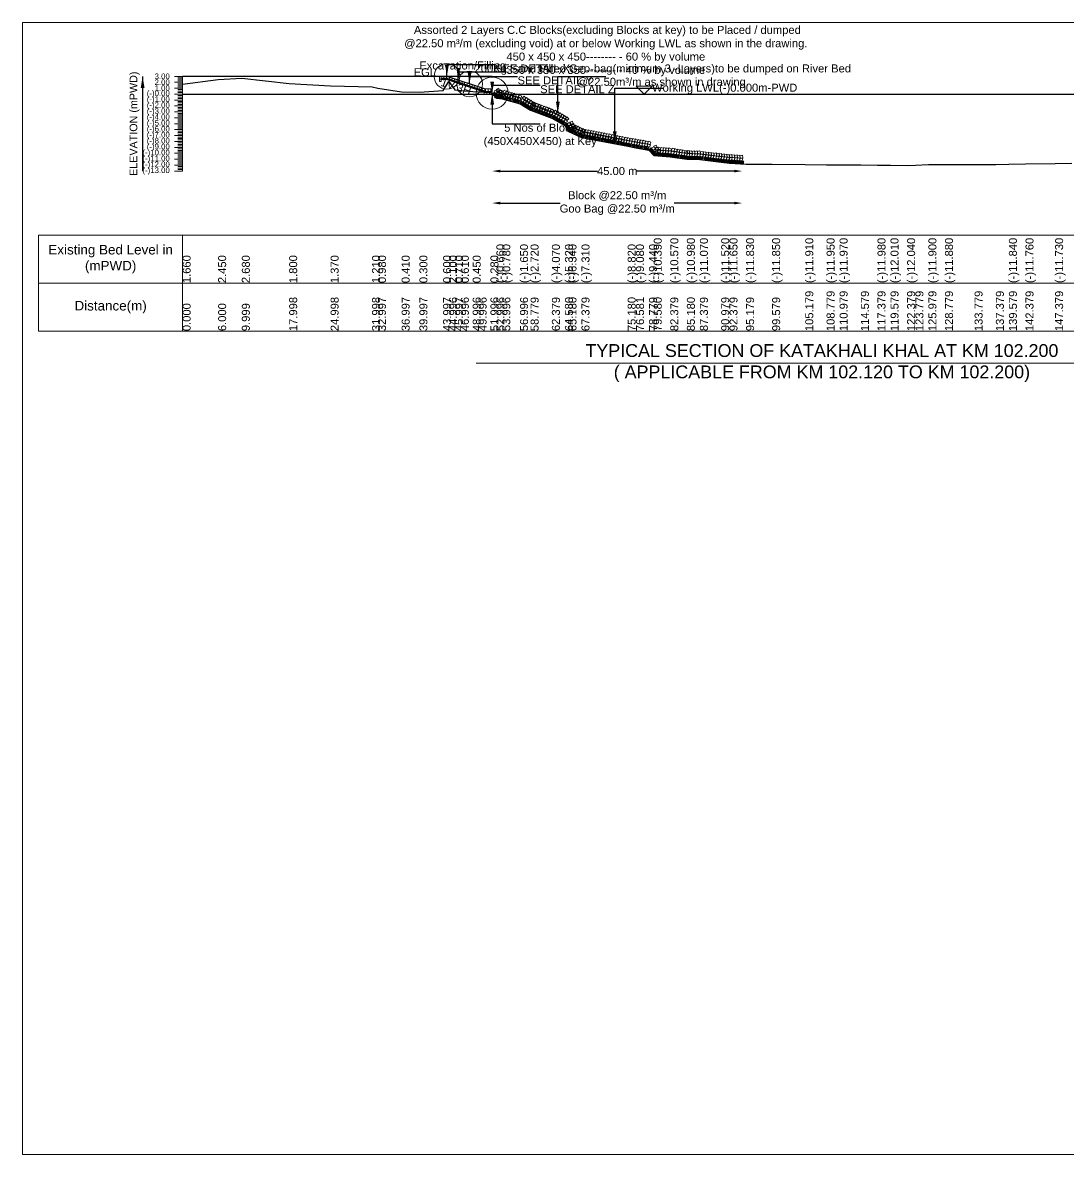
# Model space of a CAD drawing. Header units: inches. Extents: x 89000 to 845000, y -7071 to 31.
# Drawn here: x 205000 to 211536, y -7071 to 0 of the extents above; entities that cross this region are included whole.
import ezdxf

# ---------------------------------------------------------------- set-up
doc = ezdxf.new("R2010")
doc.units = ezdxf.units.IN
doc.header["$LTSCALE"] = 7
doc.header["$MEASUREMENT"] = 0
for name, color, linetype, lineweight in [('Cross section Data Border', 7, 'Continuous', 9), ('Cross Section Labels', 7, 'Continuous', 9), ('Existing_Bed_Level for Xsection', 7, 'Continuous', 25), ('Long Section Labels', 7, 'Continuous', 9)]:
    doc.layers.add(name, color=color, linetype=linetype, lineweight=lineweight)
doc.styles.get("Standard").update_dxf_attribs({"font": 'arial.ttf'})
doc.dimstyles.new('Appron Lebeling Style', dxfattribs={"dimtxt": 50, "dimasz": 50, "dimexe": 0.18, "dimexo": 0.0625, "dimgap": 0.09, "dimtad": 0, "dimtih": 1, "dimtoh": 1, "dimdec": 4, "dimzin": 0, "dimdsep": 46, "dimtxsty": 'Standard', "dimcen": 0.09, "dimse1": 1, "dimse2": 1, "dimadec": 0, "dimazin": 0, "dimtfac": 1, "dimtdec": 4, "dimtofl": 0, "dimtmove": 0, "dimatfit": 3, "dimfxl": 1, "dimtolj": 1, "dimtzin": 0, "dimarcsym": 0})
doc.dimstyles.get("Standard").update_dxf_attribs({"dimtxt": 0.18, "dimasz": 0.18, "dimexe": 0.18, "dimexo": 0.0625, "dimgap": 0.09, "dimtad": 0, "dimtih": 1, "dimtoh": 1, "dimdec": 4, "dimzin": 0, "dimdsep": 46, "dimtxsty": 'Standard', "dimcen": 0.09, "dimadec": 0, "dimazin": 0, "dimtfac": 1, "dimtdec": 4, "dimtofl": 0, "dimtmove": 0, "dimatfit": 3, "dimfxl": 1, "dimtolj": 1, "dimtzin": 0, "dimarcsym": 0})

# ---------------------------------------------------------------- blocks, each defined once
blk = doc.blocks.new('*D277')
at = {"layer": 'Cross Section Labels', "color": 0, "lineweight": -2, "transparency": 16777216}
for p, q in [((207984.9, -927.5), (208592.6, -927.5)), ((209447.5, -927.5), (208839.8, -927.5))]:
    blk.add_line(p, q, dxfattribs=at)
at = {"layer": 'Cross Section Labels', "color": 0, "transparency": 16777216}
for points in [[(207984.9, -919.2), (207984.9, -935.9), (207934.9, -927.5)], [(209447.5, -919.2), (209447.5, -935.9), (209497.5, -927.5)]]:
    blk.add_solid(points, dxfattribs=at)
at = {"layer": 'Defpoints', "color": 0, "transparency": 16777216}
for p in [(207934.9, -446.5), (209497.5, -882.7), (209497.5, -927.5)]:
    blk.add_point(p, dxfattribs=at)
at = {"layer": 'Cross Section Labels', "color": 0, "transparency": 16777216, "insert": (208716.2, -927.5), "char_height": 50, "attachment_point": 5}
blk.add_mtext('\\A1;45.00 m', dxfattribs=at)
blk = doc.blocks.new('*D278')
at = {"layer": 'Cross Section Labels', "color": 0, "lineweight": -2, "transparency": 16777216}
for p, q in [((207984.9, -1127.5), (208360.6, -1127.5)), ((209447.5, -1127.5), (209071.8, -1127.5))]:
    blk.add_line(p, q, dxfattribs=at)
at = {"layer": 'Cross Section Labels', "color": 0, "transparency": 16777216}
for points in [[(207984.9, -1119.2), (207984.9, -1135.9), (207934.9, -1127.5)], [(209447.5, -1119.2), (209447.5, -1135.9), (209497.5, -1127.5)]]:
    blk.add_solid(points, dxfattribs=at)
at = {"layer": 'Defpoints', "color": 0, "transparency": 16777216}
for p in [(207934.9, -446.5), (209497.5, -882.7), (209497.5, -1127.5)]:
    blk.add_point(p, dxfattribs=at)
at = {"layer": 'Cross Section Labels', "color": 0, "transparency": 16777216, "insert": (208716.2, -1127.5), "char_height": 50, "attachment_point": 5}
blk.add_mtext('\\A1;Block @22.50 m³/m ^JGoo Bag @22.50 m³/m ', dxfattribs=at)

msp = doc.modelspace()

# ---------------------------------------------------------------- linework, layer by layer
at = {"layer": 'Cross section Data Border'}
msp.add_lwpolyline([(205100, -1327.52), (214091.21179, -1327.52), (214091.21179, -1927.52), (205100, -1927.52)], close=True, dxfattribs=at)
for points in [[(206000, -1327.52), (206000, -1927.52)], [(205100, -1627.52), (214091.21179, -1627.52)]]:
    msp.add_lwpolyline(points, dxfattribs=at)
at = {"layer": 'Cross Section Labels'}
for points in [[(205000, 0), (215000, 0), (215000, -7071), (205000, -7071)], [(208883.86857, -446.52), (208933.86857, -396.52), (208833.86857, -396.52)]]:
    msp.add_lwpolyline(points, close=True, dxfattribs=at)
msp.add_lwpolyline([(207835.6059, -2127.52), (209995.6059, -2127.52), (212155.6059, -2127.52)], dxfattribs=at)
for centre, radius in [((207651.81857, -335.52), 80), ((207793.34357, -382.695), 80), ((207934.86857, -440.97), 100)]:
    msp.add_circle(centre, radius, dxfattribs=at)
at = {"layer": 'Existing_Bed_Level for Xsection'}
for points in [[(207934.86857, -335.52), (206000, -335.52)], [(206000, -385.1), (206221.99561, -355.87), (206369.97046, -347.36), (206665.94238, -379.92), (206924.92615, -395.83), (207183.90991, -401.75), (207220.89807, -410.26), (207368.89514, -431.35), (207479.88183, -435.42), (207627.8789, -424.32), (207664.86706, -368.82), (207701.87744, -420.25), (207738.8656, -423.95), (207812.86413, -429.87), (207849.85229, -431.35), (207923.85082, -436.16), (207960.83898, -470.94), (207997.84936, -475.38), (208108.83605, -507.57), (208174.82033, -547.16), (208308.00823, -597.11), (208389.45497, -643.36), (208411.65275, -681.1), (208493.00823, -716.99), (208781.64683, -772.86), (208833.49406, -782.48), (208914.81726, -795.8), (208944.44616, -830.95), (209048.00823, -837.61), (209151.6423, -852.78), (209233.00823, -856.11), (209366.21669, -872.76), (209418.00823, -877.57), (209521.63872, -884.23), (209684.43855, -884.97), (209891.63582, -887.19), (210024.81477, -888.67), (210106.21516, -889.41), (210239.43458, -889.41), (210343.00823, -889.78), (210424.43347, -890.89), (210528.00823, -892), (210579.81397, -889.78), (210661.21434, -886.82), (210764.81375, -886.08), (210949.81354, -887.19), (211083.00823, -887.19), (211164.42986, -884.6), (211268.00823, -881.64), (211453.00823, -880.53), (211556.62755, -877.94)], [(207893.24357, -415.995), (207653.52742, -336.08962), (207651.81857, -335.52), (207650.01729, -335.52), (207616.71729, -335.52)], [(207616.71729, -346.62), (207650.01729, -346.62), (207893.24357, -427.69543)], [(207616.71729, -350.32), (207649.41687, -350.32), (207888.06687, -429.87)], [(207616.71729, -354.02), (207648.81644, -354.02), (207884.91857, -432.72071)], [(206000, -446.52), (213991.21179, -446.52)]]:
    msp.add_lwpolyline(points, dxfattribs=at)
at = {"layer": 'Long Section Labels'}
for points in [[(206000, -335.52), (205950, -335.52)], [(206000, -344.77), (205970, -344.77)], [(206000, -927.52), (206000, -890.52), (206000, -853.52), (206000, -816.52), (206000, -779.52), (206000, -742.52), (206000, -705.52), (206000, -668.52), (206000, -631.52), (206000, -594.52), (206000, -557.52), (206000, -520.52), (206000, -483.52), (206000, -446.52), (206000, -409.52), (206000, -372.52), (206000, -335.52)], [(206000, -372.52), (205950, -372.52)], [(206000, -409.52), (205950, -409.52)], [(206000, -354.02), (205970, -354.02)], [(206000, -363.27), (205970, -363.27)], [(206000, -381.77), (205970, -381.77)], [(206000, -391.02), (205970, -391.02)], [(206000, -400.27), (205970, -400.27)], [(206000, -418.77), (205970, -418.77)], [(206000, -446.52), (205950, -446.52)], [(206000, -483.52), (205950, -483.52)], [(206000, -428.02), (205970, -428.02)], [(206000, -437.27), (205970, -437.27)], [(206000, -455.77), (205970, -455.77)], [(206000, -465.02), (205970, -465.02)], [(206000, -474.27), (205970, -474.27)], [(206000, -492.77), (205970, -492.77)], [(206000, -520.52), (205950, -520.52)], [(206000, -557.52), (205950, -557.52)], [(206000, -502.02), (205970, -502.02)], [(206000, -511.27), (205970, -511.27)], [(206000, -529.77), (205970, -529.77)], [(206000, -539.02), (205970, -539.02)], [(206000, -548.27), (205970, -548.27)], [(206000, -594.52), (205950, -594.52)], [(206000, -631.52), (205950, -631.52)], [(206000, -566.77), (205970, -566.77)], [(206000, -576.02), (205970, -576.02)], [(206000, -585.27), (205970, -585.27)], [(206000, -603.77), (205970, -603.77)], [(206000, -613.02), (205970, -613.02)], [(206000, -622.27), (205970, -622.27)], [(206000, -668.52), (205950, -668.52)], [(206000, -705.52), (205950, -705.52)], [(206000, -640.77), (205970, -640.77)], [(206000, -650.02), (205970, -650.02)], [(206000, -659.27), (205970, -659.27)], [(206000, -677.77), (205970, -677.77)], [(206000, -687.02), (205970, -687.02)], [(206000, -696.27), (205970, -696.27)], [(206000, -742.52), (205950, -742.52)], [(206000, -714.77), (205970, -714.77)], [(206000, -724.02), (205970, -724.02)], [(206000, -733.27), (205970, -733.27)], [(206000, -751.77), (205970, -751.77)], [(206000, -761.02), (205970, -761.02)], [(206000, -770.27), (205970, -770.27)], [(206000, -779.52), (205950, -779.52)], [(206000, -816.52), (205950, -816.52)], [(206000, -788.77), (205970, -788.77)], [(206000, -798.02), (205970, -798.02)], [(206000, -807.27), (205970, -807.27)], [(206000, -825.77), (205970, -825.77)], [(206000, -835.02), (205970, -835.02)], [(206000, -844.27), (205970, -844.27)], [(206000, -853.52), (205950, -853.52)], [(206000, -890.52), (205950, -890.52)], [(206000, -862.77), (205970, -862.77)], [(206000, -872.02), (205970, -872.02)], [(206000, -881.27), (205970, -881.27)], [(206000, -899.77), (205970, -899.77)], [(206000, -909.02), (205970, -909.02)], [(206000, -918.27), (205970, -918.27)], [(206000, -927.52), (205950, -927.52)]]:
    msp.add_lwpolyline(points, dxfattribs=at)
for points in [[(207616.71729, -335.52), (207605.61729, -335.52), (207605.61729, -352.17), (207616.71729, -352.17)], [(207616.71729, -352.17), (207605.61729, -352.17), (207605.61729, -368.82), (207616.71729, -368.82)], [(207633.36729, -335.52), (207616.71729, -335.52), (207616.71729, -346.62), (207633.36729, -346.62)], [(207650.01729, -335.52), (207633.36729, -335.52), (207633.36729, -346.62), (207650.01729, -346.62)], [(207669.323, -341.35481), (207653.52742, -336.08962), (207650.01729, -346.62), (207665.81287, -351.88519)], [(207685.11857, -346.62), (207669.323, -341.35481), (207665.81287, -351.88519), (207681.60845, -357.15038)], [(207700.91415, -351.88519), (207685.11857, -346.62), (207681.60845, -357.15038), (207697.40402, -362.41558)], [(207716.70973, -357.15038), (207700.91415, -351.88519), (207697.40402, -362.41558), (207713.1996, -367.68077)], [(207732.50531, -362.41558), (207716.70973, -357.15038), (207713.1996, -367.68077), (207728.99518, -372.94596)], [(207748.30088, -367.68077), (207732.50531, -362.41558), (207728.99518, -372.94596), (207744.79075, -378.21115)], [(207764.09646, -372.94596), (207748.30088, -367.68077), (207744.79075, -378.21115), (207760.58633, -383.47635)], [(207779.89204, -378.21115), (207764.09646, -372.94596), (207760.58633, -383.47635), (207776.38191, -388.74154)], [(207795.68761, -383.47635), (207779.89204, -378.21115), (207776.38191, -388.74154), (207792.17748, -394.00673)], [(207811.48319, -388.74154), (207795.68761, -383.47635), (207792.17748, -394.00673), (207807.97306, -399.27192)], [(207827.27877, -394.00673), (207811.48319, -388.74154), (207807.97306, -399.27192), (207823.76864, -404.53712)], [(207843.07434, -399.27192), (207827.27877, -394.00673), (207823.76864, -404.53712), (207839.56422, -409.80231)], [(207858.86992, -404.53712), (207843.07434, -399.27192), (207839.56422, -409.80231), (207855.35979, -415.0675)], [(207874.6655, -409.80231), (207858.86992, -404.53712), (207855.35979, -415.0675), (207871.15537, -420.33269)], [(207890.46107, -415.0675), (207874.6655, -409.80231), (207871.15537, -420.33269), (207886.95095, -425.59788)], [(207909.89357, -413.22), (207893.24357, -413.22), (207893.24357, -429.87), (207909.89357, -429.87)], [(207926.54357, -413.22), (207909.89357, -413.22), (207909.89357, -429.87), (207926.54357, -429.87)], [(207969.93833, -437.9749), (207965.12689, -422.03524), (207949.18723, -426.84668), (207953.99868, -442.78634)], [(207982.42842, -422.97925), (207973.66676, -408.82101), (207959.50852, -417.58268), (207968.27018, -431.74091)], [(207982.82117, -423.49093), (207967.36754, -417.29353), (207961.17013, -432.74716), (207976.62377, -438.94456)], [(207994.55825, -434.38494), (207985.79659, -420.2267), (207971.63835, -428.98836), (207980.40001, -443.1466)], [(207999.35263, -425.47415), (207983.899, -419.27675), (207977.7016, -434.73038), (207993.15523, -440.92778)], [(208023.41718, -431.01653), (208009.17318, -422.39499), (208000.55163, -436.63899), (208014.79563, -445.26053)], [(207901.56857, -429.87), (207884.91857, -429.87), (207884.91857, -446.52), (207901.56857, -446.52)], [(207918.21857, -429.87), (207901.56857, -429.87), (207901.56857, -446.52), (207918.21857, -446.52)], [(207934.86857, -429.87), (207918.21857, -429.87), (207918.21857, -446.52), (207934.86857, -446.52)], [(207981.66558, -442.97263), (207968.33455, -432.99736), (207958.35928, -446.32839), (207971.69031, -456.30366)], [(207982.06816, -449.38059), (207977.25672, -433.44093), (207961.31706, -438.25237), (207966.1285, -454.19203)], [(207998.19705, -444.95585), (207984.86601, -434.98058), (207974.89074, -448.31161), (207988.22178, -458.28688)], [(208019.11746, -450.05293), (208007.58063, -438.04776), (207995.57546, -449.58459), (208007.11229, -461.58976)], [(208035.10845, -454.69087), (208023.57163, -442.6857), (208011.56646, -454.22253), (208023.10328, -466.2277)], [(208039.40817, -435.65448), (208025.16417, -427.03294), (208016.54263, -441.27693), (208030.78663, -449.89848)], [(208051.09945, -459.32882), (208039.56262, -447.32365), (208027.55745, -458.86048), (208039.09428, -470.86565)], [(208055.39917, -440.29242), (208041.15517, -431.67088), (208032.53363, -445.91488), (208046.77763, -454.53642)], [(208067.09045, -463.96676), (208055.55362, -451.96159), (208043.54845, -463.49842), (208055.08528, -475.50359)], [(208071.39016, -444.93037), (208057.14617, -436.30883), (208048.52462, -450.55282), (208062.76862, -459.17437)], [(208083.08144, -468.60471), (208071.54462, -456.59954), (208059.53945, -468.13637), (208071.07627, -480.14154)], [(208087.38116, -449.56831), (208073.13716, -440.94677), (208064.51562, -455.19077), (208078.75962, -463.81231)], [(208099.07244, -473.24265), (208087.53561, -461.23748), (208075.53044, -472.77431), (208087.06727, -484.77948)], [(208103.37216, -454.20626), (208089.12816, -445.58472), (208080.50662, -459.82871), (208094.75061, -468.45026)], [(208115.06344, -477.8806), (208103.52661, -465.87543), (208091.52144, -477.41226), (208103.05827, -489.41743)], [(208119.36315, -458.8442), (208105.11916, -450.22266), (208096.49761, -464.46666), (208110.74161, -473.0882)], [(208136.71316, -489.0201), (208128.62306, -474.46768), (208114.07065, -482.55778), (208122.16074, -497.1102)], [(208145.72979, -471.71194), (208134.15848, -459.74001), (208122.18654, -471.31131), (208133.75785, -483.28325)], [(208150.99047, -497.58636), (208142.90037, -483.03395), (208128.34796, -491.12404), (208136.43805, -505.67646)], [(208160.0071, -480.27821), (208148.43579, -468.30627), (208136.46385, -479.87758), (208148.03516, -491.84952)], [(208165.26778, -506.15263), (208157.17769, -491.60021), (208142.62527, -499.69031), (208150.71537, -514.24273)], [(208174.28441, -488.84447), (208162.7131, -476.87253), (208150.74117, -488.44384), (208162.31248, -500.41578)], [(208188.56172, -497.41074), (208176.99041, -485.4388), (208165.01848, -497.01011), (208176.58979, -508.98205)], [(208202.83904, -505.977), (208191.26773, -494.00506), (208179.29579, -505.57637), (208190.8671, -517.54831)], [(208179.54509, -514.71889), (208171.455, -500.16648), (208156.90258, -508.25657), (208164.99268, -522.80899)], [(208193.8224, -523.28516), (208185.73231, -508.73274), (208171.17989, -516.82284), (208179.26999, -531.37526)], [(208204.78742, -526.0924), (208194.20197, -513.24052), (208181.35009, -523.82596), (208191.93554, -536.67785)], [(208210.52963, -507.44035), (208196.9863, -497.75527), (208187.30122, -511.2986), (208200.84455, -520.98368)], [(208220.37712, -531.93907), (208209.79168, -519.08719), (208196.9398, -529.67264), (208207.52524, -542.52452)], [(208226.11934, -513.28702), (208212.57601, -503.60194), (208202.89093, -517.14527), (208216.43426, -526.83035)], [(208235.96683, -537.78574), (208225.38139, -524.93386), (208212.5295, -535.51931), (208223.11495, -548.37119)], [(208241.70904, -519.1337), (208228.16571, -509.44862), (208218.48063, -522.99194), (208232.02396, -532.67702)], [(208251.55654, -543.63242), (208240.97109, -530.78053), (208228.11921, -541.36598), (208238.70465, -554.21786)], [(208257.29875, -524.98037), (208243.75542, -515.29529), (208234.07034, -528.83861), (208247.61367, -538.52369)], [(208267.14624, -549.47909), (208256.5608, -536.6272), (208243.70892, -547.21265), (208254.29436, -560.06453)], [(208272.88845, -530.82704), (208259.34513, -521.14196), (208249.66005, -534.68528), (208263.20337, -544.37036)], [(208282.73595, -555.32576), (208272.15051, -542.47387), (208259.29862, -553.05932), (208269.88407, -565.9112)], [(208288.47816, -536.67371), (208274.93483, -526.98863), (208265.24975, -540.53195), (208278.79308, -550.21703)], [(208298.32566, -561.17243), (208287.74021, -548.32054), (208274.88833, -558.90599), (208285.47377, -571.75787)], [(208304.06787, -542.52038), (208290.52454, -532.8353), (208280.83946, -546.37863), (208294.38279, -556.06371)], [(208313.91536, -567.0191), (208303.32992, -554.16722), (208290.47804, -564.75266), (208301.06348, -577.60454)], [(208319.65757, -548.36705), (208306.11425, -538.68197), (208296.42917, -552.2253), (208309.97249, -561.91038)], [(208333.04474, -576.54133), (208324.60825, -562.18695), (208310.25387, -570.62343), (208318.69036, -584.97781)], [(208341.64404, -559.02208), (208329.78917, -547.33086), (208318.09795, -559.18572), (208329.95281, -570.87695)], [(208356.12251, -567.24377), (208344.26765, -555.55255), (208332.57643, -567.40741), (208344.43129, -579.09863)], [(208370.60099, -575.46546), (208358.74613, -563.77423), (208347.05491, -575.6291), (208358.90977, -587.32032)], [(208347.52322, -584.76302), (208339.08673, -570.40864), (208324.73235, -578.84512), (208333.16883, -593.1995)], [(208362.00169, -592.98471), (208353.56521, -578.63032), (208339.21083, -587.06681), (208347.64731, -601.42119)], [(208376.48017, -601.20639), (208368.04369, -586.85201), (208353.68931, -595.2885), (208362.12579, -609.64288)], [(208385.07947, -583.68715), (208373.22461, -571.99592), (208361.53339, -583.85078), (208373.38825, -595.54201)], [(208390.95865, -609.42808), (208382.52217, -595.0737), (208368.16779, -603.51018), (208376.60427, -617.86456)], [(208399.55795, -591.90883), (208387.70309, -580.21761), (208376.01186, -592.07247), (208387.86673, -603.7637)], [(208405.43713, -617.64977), (208397.00065, -603.29539), (208382.64627, -611.73187), (208391.08275, -626.08625)], [(208414.03643, -600.13052), (208402.18157, -588.4393), (208390.49034, -600.29416), (208402.34521, -611.98538)], [(208424.579, -643.41208), (208424.43447, -626.76271), (208407.7851, -626.90723), (208407.92962, -643.55661)], [(208440.7757, -632.52453), (208436.33975, -616.47632), (208420.29154, -620.91227), (208424.72749, -636.96048)], [(208449.21695, -646.8761), (208444.78101, -630.8279), (208428.7328, -635.26385), (208433.16875, -651.31205)], [(208452.62602, -644.8217), (208439.65299, -634.38509), (208429.21637, -647.35811), (208442.1894, -657.79473)], [(208433.02025, -657.76366), (208432.87573, -641.11428), (208416.22635, -641.25881), (208416.37088, -657.90818)], [(208445.83659, -663.11858), (208435.99606, -649.68777), (208422.56525, -659.5283), (208432.40578, -672.9591)], [(208441.46151, -672.11523), (208441.31698, -655.46586), (208424.66761, -655.61038), (208424.81214, -672.25976)], [(208457.65821, -661.22768), (208453.22226, -645.17947), (208437.17406, -649.61542), (208441.61001, -665.66363)], [(208461.07011, -669.83885), (208451.22959, -656.40805), (208437.79878, -666.24858), (208447.63931, -679.67938)], [(208467.85955, -651.54198), (208454.88652, -641.10536), (208444.4499, -654.07839), (208457.42293, -664.51501)], [(208476.30364, -676.55913), (208466.46311, -663.12832), (208453.03231, -672.96885), (208462.87284, -686.39966)], [(208483.09308, -658.26226), (208470.12005, -647.82564), (208459.68343, -660.79867), (208472.65646, -671.23529)], [(208491.53717, -683.2794), (208481.69664, -669.8486), (208468.26584, -679.68913), (208478.10637, -693.11993)], [(208498.32661, -664.98253), (208485.35358, -654.54591), (208474.91696, -667.51894), (208487.88999, -677.95556)], [(208506.7707, -689.99968), (208496.93017, -676.56888), (208483.49937, -686.40941), (208493.33989, -699.84021)], [(208513.56013, -671.70281), (208500.5871, -661.26619), (208490.15049, -674.23922), (208503.12351, -684.67584)], [(208516.7701, -690.77901), (208504.18906, -679.87305), (208493.2831, -692.45409), (208505.86414, -703.36005)], [(208519.32036, -671.43042), (208504.35116, -664.14031), (208497.06106, -679.10951), (208512.03026, -686.39961)], [(208533.11669, -693.94312), (208520.53565, -683.03716), (208509.62969, -695.6182), (208522.21073, -706.52416)], [(208535.66695, -674.59452), (208520.69775, -667.30442), (208513.40765, -682.27362), (208528.37684, -689.56372)], [(208549.46327, -697.10723), (208536.88224, -686.20127), (208525.97628, -698.7823), (208538.55731, -709.68827)], [(208552.01354, -677.75863), (208537.04434, -670.46853), (208529.75423, -685.43772), (208544.72343, -692.72783)], [(208565.80986, -700.27134), (208553.22882, -689.36538), (208542.32286, -701.94641), (208554.9039, -712.85237)], [(208568.36012, -680.92274), (208553.39093, -673.63264), (208546.10082, -688.60183), (208561.07002, -695.89194)], [(208582.15645, -703.43544), (208569.57541, -692.52948), (208558.66945, -705.11052), (208571.25049, -716.01648)], [(208584.70671, -684.08685), (208569.73751, -676.79674), (208562.44741, -691.76594), (208577.4166, -699.05605)], [(208598.50304, -706.59955), (208585.922, -695.69359), (208575.01604, -708.27463), (208587.59708, -719.18059)], [(208601.0533, -687.25096), (208586.0841, -679.96085), (208578.79399, -694.93005), (208593.76319, -702.22016)], [(208614.84962, -709.76366), (208602.26859, -698.8577), (208591.36263, -711.43874), (208603.94366, -722.3447)], [(208617.39988, -690.41507), (208602.43069, -683.12496), (208595.14058, -698.09416), (208610.10978, -705.38426)], [(208631.19621, -712.92777), (208618.61517, -702.02181), (208607.70921, -714.60285), (208620.29025, -725.50881)], [(208633.74647, -693.57918), (208618.77727, -686.28907), (208611.48717, -701.25827), (208626.45637, -708.54837)], [(208647.5428, -716.09188), (208634.96176, -705.18592), (208624.0558, -717.76696), (208636.63684, -728.67292)], [(208650.09306, -696.74328), (208635.12386, -689.45318), (208627.83376, -704.42238), (208642.80295, -711.71248)], [(208666.43965, -699.90739), (208651.47045, -692.61729), (208644.18034, -707.58648), (208659.14954, -714.87659)], [(208682.78623, -703.0715), (208667.81704, -695.7814), (208660.52693, -710.75059), (208675.49613, -718.0407)], [(208699.13282, -706.23561), (208684.16362, -698.9455), (208676.87352, -713.9147), (208691.84272, -721.20481)], [(208715.47941, -709.39972), (208700.51021, -702.10961), (208693.22011, -717.07881), (208708.1893, -724.36892)], [(208731.826, -712.56383), (208716.8568, -705.27372), (208709.56669, -720.24292), (208724.53589, -727.53302)], [(208663.88939, -719.25599), (208651.30835, -708.35003), (208640.40239, -720.93106), (208652.98343, -731.83702)], [(208680.23597, -722.4201), (208667.65494, -711.51413), (208656.74897, -724.09517), (208669.33001, -735.00113)], [(208696.58256, -725.5842), (208684.00152, -714.67824), (208673.09556, -727.25928), (208685.6766, -738.16524)], [(208712.92915, -728.74831), (208700.34811, -717.84235), (208689.44215, -730.42339), (208702.02319, -741.32935)], [(208729.27574, -731.91242), (208716.6947, -721.00646), (208705.78874, -733.5875), (208718.36977, -744.49346)], [(208745.62232, -735.07653), (208733.04128, -724.17057), (208722.13532, -736.75161), (208734.71636, -747.65757)], [(208748.17258, -715.72793), (208733.20339, -708.43783), (208725.91328, -723.40703), (208740.88248, -730.69713)], [(208761.96891, -738.24064), (208749.38787, -727.33468), (208738.48191, -739.91572), (208751.06295, -750.82168)], [(208764.51917, -718.89204), (208749.54997, -711.60194), (208742.25987, -726.57114), (208757.22907, -733.86124)], [(208777.70165, -738.40274), (208762.73245, -731.11263), (208755.44235, -746.08183), (208770.41154, -753.37194)], [(208780.86576, -722.05615), (208765.89656, -714.76605), (208758.60646, -729.73524), (208773.57565, -737.02535)], [(208794.04824, -741.56685), (208779.07904, -734.27674), (208771.78893, -749.24594), (208786.75813, -756.53604)], [(208797.21235, -725.22026), (208782.24315, -717.93016), (208774.95304, -732.89935), (208789.92224, -740.18946)], [(208810.17623, -744.50928), (208795.15105, -737.33526), (208787.97703, -752.36043), (208803.00221, -759.53445)], [(208813.21371, -728.13869), (208798.18853, -720.96467), (208791.01452, -735.98985), (208806.03969, -743.16386)], [(208826.54682, -747.54676), (208811.52164, -740.37274), (208804.34762, -755.39792), (208819.3728, -762.57194)], [(208829.5843, -731.17617), (208814.55912, -724.00215), (208807.38511, -739.02733), (208822.41028, -746.20135)], [(208842.91741, -750.58424), (208827.89223, -743.41022), (208820.71821, -758.4354), (208835.74339, -765.60942)], [(208845.95489, -734.21365), (208830.92971, -727.03963), (208823.7557, -742.06481), (208838.78087, -749.23883)], [(208858.67311, -753.0837), (208843.49986, -746.22843), (208836.64459, -761.40169), (208851.81784, -768.25696)], [(208861.36437, -736.65264), (208846.19111, -729.79737), (208839.33584, -744.97063), (208854.5091, -751.8259)], [(208875.10417, -755.77496), (208859.93091, -748.91969), (208853.07564, -764.09294), (208868.2489, -770.94821)], [(208877.79543, -739.3439), (208862.62217, -732.48863), (208855.7669, -747.66189), (208870.94016, -754.51716)], [(208891.53523, -758.46621), (208876.36197, -751.61094), (208869.5067, -766.7842), (208884.67996, -773.63947)], [(208894.22649, -742.03516), (208879.05323, -735.17989), (208872.19796, -750.35314), (208887.37122, -757.20841)], [(208907.96628, -761.15747), (208892.79303, -754.3022), (208885.93776, -769.47546), (208901.11102, -776.33073)], [(208910.65754, -744.72641), (208895.48428, -737.87114), (208888.62901, -753.0444), (208903.80227, -759.89967)], [(208924.39734, -763.84873), (208909.22408, -756.99346), (208902.36881, -772.16672), (208917.54207, -779.02199)], [(208927.0886, -747.41767), (208911.91534, -740.5624), (208905.06007, -755.73566), (208920.23333, -762.59093)], [(208953.60562, -790.49051), (208946.53824, -775.41488), (208931.46261, -782.48227), (208938.52999, -797.5579)], [(208966.33623, -779.75953), (208959.26885, -764.6839), (208944.19322, -771.75129), (208951.26061, -786.82691)], [(208972.50421, -782.92205), (208956.73232, -777.5863), (208951.39657, -793.35818), (208967.16846, -798.69393)], [(208977.06722, -792.49014), (208969.99983, -777.41451), (208954.9242, -784.4819), (208961.99159, -799.55753)], [(208964.33661, -803.22112), (208957.26922, -788.1455), (208942.19359, -795.21288), (208949.26098, -810.28851)], [(208971.43566, -799.53772), (208955.66378, -794.20197), (208950.32803, -809.97386), (208966.09991, -815.30961)], [(208975.06759, -815.95173), (208968.0002, -800.87611), (208952.92458, -807.94349), (208959.99196, -823.01912)], [(208987.7982, -805.22075), (208980.73082, -790.14512), (208965.65519, -797.21251), (208972.72257, -812.28814)], [(208988.05134, -800.60627), (208972.27946, -795.27052), (208966.94371, -811.0424), (208982.71559, -816.37815)], [(208989.11988, -783.99059), (208973.348, -778.65484), (208968.01225, -794.42672), (208983.78413, -799.76247)], [(209004.66702, -801.67481), (208988.89514, -796.33906), (208983.55939, -812.11094), (208999.33127, -817.44669)], [(209005.73556, -785.05913), (208989.96368, -779.72338), (208984.62793, -795.49526), (209000.39981, -800.83101)], [(209021.28269, -802.74335), (209005.51081, -797.4076), (209000.17506, -813.17948), (209015.94694, -818.51523)], [(209022.35124, -786.12767), (209006.57935, -780.79192), (209001.2436, -796.5638), (209017.01549, -801.89955)], [(209037.89837, -803.81189), (209022.12649, -798.47614), (209016.79074, -814.24802), (209032.56262, -819.58377)], [(209038.96691, -787.19621), (209023.19503, -781.86046), (209017.85928, -797.63235), (209033.63116, -802.9681)], [(209054.51405, -804.88043), (209038.74217, -799.54468), (209033.40642, -815.31657), (209049.1783, -820.65232)], [(209055.58259, -788.26476), (209039.81071, -782.92901), (209034.47496, -798.70089), (209050.24684, -804.03664)], [(209073.61944, -807.92684), (209058.33183, -801.33051), (209051.7355, -816.61812), (209067.02311, -823.21444)], [(209076.03097, -791.4524), (209060.74336, -784.85607), (209054.14704, -800.14368), (209069.43464, -806.74001)], [(209090.09387, -810.33837), (209074.80626, -803.74204), (209068.20994, -819.02965), (209083.49754, -825.62598)], [(209092.50541, -793.86394), (209077.2178, -787.26761), (209070.62147, -802.55522), (209085.90908, -809.15154)], [(209106.56831, -812.74991), (209091.2807, -806.15358), (209084.68437, -821.44119), (209099.97198, -828.03751)], [(209108.97984, -796.27547), (209093.69223, -789.67914), (209087.0959, -804.96675), (209102.38351, -811.56308)], [(209123.04274, -815.16144), (209107.75513, -808.56511), (209101.1588, -823.85272), (209116.44641, -830.44905)], [(209125.45428, -798.68701), (209110.16667, -792.09068), (209103.57034, -807.37829), (209118.85795, -813.97462)], [(209139.51718, -817.57298), (209124.22957, -810.97665), (209117.63324, -826.26426), (209132.92085, -832.86058)], [(209141.92871, -801.09854), (209126.6411, -794.50221), (209120.04477, -809.78982), (209135.33238, -816.38615)], [(209155.99161, -819.98451), (209140.704, -813.38818), (209134.10767, -828.67579), (209149.39528, -835.27212)], [(209154.76067, -798.61837), (209138.22383, -800.55622), (209140.16168, -817.09306), (209156.69853, -815.15521)], [(209169.18489, -820.39064), (209153.29289, -815.42407), (209148.32632, -831.31607), (209164.21832, -836.28264)], [(209165.73313, -799.26926), (209149.48844, -802.9206), (209153.13978, -819.1653), (209169.38447, -815.51396)], [(209185.82096, -821.07149), (209169.92896, -816.10492), (209164.96239, -831.99692), (209180.85439, -836.96349)], [(209182.36921, -799.95011), (209166.12451, -803.60145), (209169.77585, -819.84615), (209186.02055, -816.19481)], [(209202.45704, -821.75234), (209186.56504, -816.78577), (209181.59846, -832.67777), (209197.49046, -837.64434)], [(209199.00528, -800.63097), (209182.76058, -804.28231), (209186.41192, -820.527), (209202.65662, -816.87566)], [(209219.09311, -822.4332), (209203.20111, -817.46662), (209198.23454, -833.35862), (209214.12654, -838.3252)], [(209215.64135, -801.31182), (209199.39666, -804.96316), (209203.048, -821.20786), (209219.29269, -817.55652)], [(209235.72918, -823.11405), (209219.83718, -818.14747), (209214.87061, -834.03947), (209230.76261, -839.00605)], [(209232.27743, -801.99267), (209216.03273, -805.64401), (209219.68407, -821.88871), (209235.92877, -818.23737)], [(209254.99127, -825.52069), (209239.56852, -819.24684), (209233.29467, -834.6696), (209248.71743, -840.94344)], [(209253.31193, -804.1851), (209236.81943, -806.46979), (209239.10411, -822.9623), (209255.59662, -820.67761)], [(209271.51271, -827.58574), (209256.08996, -821.31189), (209249.81612, -836.73465), (209265.23887, -843.00849)], [(209269.83337, -806.25015), (209253.34087, -808.53484), (209255.62556, -825.02735), (209272.11806, -822.74266)], [(209288.03416, -829.65079), (209272.6114, -823.37694), (209266.33756, -838.7997), (209281.76032, -845.07354)], [(209286.35482, -808.3152), (209269.86231, -810.59989), (209272.147, -827.0924), (209288.6395, -824.80771)], [(209304.5556, -831.71583), (209289.13284, -825.44199), (209282.859, -840.86475), (209298.28176, -847.13859)], [(209302.87626, -810.38025), (209286.38375, -812.66494), (209288.66844, -829.15744), (209305.16095, -826.87276)], [(209321.07704, -833.78088), (209305.65429, -827.50704), (209299.38044, -842.9298), (209314.8032, -849.20364)], [(209319.3977, -812.4453), (209302.9052, -814.72999), (209305.18989, -831.22249), (209321.68239, -828.93781)], [(209337.59849, -835.84593), (209322.17573, -829.57209), (209315.90189, -844.99485), (209331.32464, -851.26869)], [(209335.91914, -814.51035), (209319.42664, -816.79504), (209321.71133, -833.28754), (209338.20383, -831.00286)], [(209354.11993, -837.91098), (209338.69717, -831.63714), (209332.42333, -847.0599), (209347.84609, -853.33374)], [(209352.44059, -816.5754), (209335.94808, -818.86009), (209338.23277, -835.35259), (209354.72528, -833.0679)], [(209370.64137, -839.97603), (209355.21862, -833.70219), (209348.94477, -849.12494), (209364.36753, -855.39879)], [(209368.96203, -818.64045), (209352.46953, -820.92514), (209354.75421, -837.41764), (209371.24672, -835.13295)], [(209386.17739, -841.39182), (209370.5633, -835.61059), (209364.78207, -851.22468), (209380.39615, -857.00591)], [(209383.82181, -820.12028), (209367.41012, -822.92721), (209370.21705, -839.33891), (209386.62874, -836.53197)], [(209402.75605, -842.93152), (209387.14196, -837.15028), (209381.36072, -852.76437), (209396.97481, -858.54561)], [(209400.40046, -821.65998), (209383.98877, -824.46691), (209386.7957, -840.8786), (209403.20739, -838.07167)], [(209419.3347, -844.47122), (209403.72062, -838.68998), (209397.93938, -854.30407), (209413.55347, -860.08531)], [(209416.97912, -823.19968), (209400.56743, -826.00661), (209403.37436, -842.4183), (209419.78605, -839.61137)], [(209435.00908, -845.51473), (209419.23697, -840.17965), (209413.90189, -855.95175), (209429.674, -861.28684)], [(209432.04982, -824.31874), (209415.72454, -827.59102), (209418.99683, -843.9163), (209435.32211, -840.64401)], [(209451.6248, -846.58257), (209435.8527, -841.24749), (209430.51761, -857.01959), (209446.28972, -862.35468)], [(209448.66554, -825.38658), (209432.34027, -828.65886), (209435.61255, -844.98414), (209451.93783, -841.71185)], [(209468.24053, -847.65041), (209452.46842, -842.31532), (209447.13333, -858.08743), (209462.90544, -863.42252)], [(209465.28126, -826.45442), (209448.95599, -829.7267), (209452.22828, -846.05198), (209468.55355, -842.77969)], [(209484.85625, -848.71825), (209469.08414, -843.38316), (209463.74906, -859.15527), (209479.52116, -864.49036)], [(209481.89699, -827.52226), (209465.57171, -830.79454), (209468.844, -847.11982), (209485.16927, -843.84753)], [(209501.47197, -849.78609), (209485.69986, -844.451), (209480.36478, -860.22311), (209496.13689, -865.55819)], [(209498.51271, -828.5901), (209482.18743, -831.86238), (209485.45972, -848.18766), (209501.785, -844.91537)]]:
    msp.add_lwpolyline(points, close=True, dxfattribs=at)
for centre, major_axis in [((207945.99366, -452.66395), (8.97068, -8.43514)), ((207950.30248, -448.08157), (8.97068, -8.43514)), ((207954.6113, -443.49919), (8.97068, -8.43514)), ((207962.49693, -467.97135), (12.22594, -1.4667)), ((207963.24614, -461.72613), (12.22594, -1.4667)), ((207963.99536, -455.48091), (12.22594, -1.4667)), ((207986.9488, -470.90475), (12.22594, -1.4667)), ((207987.69802, -464.65953), (12.22594, -1.4667)), ((207988.44723, -458.41431), (12.22594, -1.4667)), ((208011.47133, -476.05624), (11.82623, -3.43002)), ((208013.22345, -470.01519), (11.82623, -3.43002)), ((208014.97556, -463.97415), (11.82623, -3.43002)), ((208035.12379, -482.91627), (11.82623, -3.43002)), ((208036.87591, -476.87523), (11.82623, -3.43002)), ((208038.62802, -470.83419), (11.82623, -3.43002)), ((208058.77625, -489.77631), (11.82623, -3.43002)), ((208060.52837, -483.73527), (11.82623, -3.43002)), ((208062.28048, -477.69422), (11.82623, -3.43002)), ((208082.42872, -496.63635), (11.82623, -3.43002)), ((208084.18083, -490.5953), (11.82623, -3.43002)), ((208085.93294, -484.55426), (11.82623, -3.43002)), ((208107.83329, -497.45534), (11.82623, -3.43002)), ((208109.5854, -491.41429), (11.82623, -3.43002)), ((208106.08118, -503.49638), (11.82623, -3.43002)), ((208128.33003, -515.59857), (10.55886, -6.33523)), ((208131.56618, -510.20491), (10.55886, -6.33523)), ((208134.80232, -504.81126), (10.55886, -6.33523)), ((208149.44776, -528.26902), (10.55886, -6.33523)), ((208152.68391, -522.87537), (10.55886, -6.33523)), ((208155.92005, -517.48172), (10.55886, -6.33523)), ((208170.56549, -540.93948), (10.55886, -6.33523)), ((208173.80164, -535.54583), (10.55886, -6.33523)), ((208177.03778, -530.15218), (10.55886, -6.33523)), ((208192.57085, -550.45815), (11.52945, -4.32394)), ((208194.77959, -544.56871), (11.52945, -4.32394)), ((208196.98833, -538.67926), (11.52945, -4.32394)), ((208215.62976, -559.10603), (11.52945, -4.32394)), ((208217.8385, -553.21658), (11.52945, -4.32394)), ((208220.04724, -547.32714), (11.52945, -4.32394)), ((208238.68867, -567.7539), (11.52945, -4.32394)), ((208240.89741, -561.86446), (11.52945, -4.32394)), ((208243.10615, -555.97501), (11.52945, -4.32394)), ((208263.95632, -570.51233), (11.52945, -4.32394)), ((208266.16506, -564.62289), (11.52945, -4.32394)), ((208261.74757, -576.40178), (11.52945, -4.32394)), ((208284.80648, -585.04965), (11.52945, -4.32394)), ((208287.01522, -579.16021), (11.52945, -4.32394)), ((208289.22397, -573.27076), (11.52945, -4.32394)), ((208307.86539, -593.69753), (11.52945, -4.32394)), ((208310.07413, -587.80808), (11.52945, -4.32394)), ((208312.28287, -581.91864), (11.52945, -4.32394)), ((208329.81818, -605.87821), (10.70764, -6.08039)), ((208332.92415, -600.40856), (10.70764, -6.08039)), ((208336.03013, -594.93891), (10.70764, -6.08039)), ((208351.23346, -618.039), (10.70764, -6.08039)), ((208354.33943, -612.56935), (10.70764, -6.08039)), ((208357.4454, -607.0997), (10.70764, -6.08039)), ((208372.64874, -630.19979), (10.70764, -6.08039)), ((208375.75471, -624.73014), (10.70764, -6.08039)), ((208378.86068, -619.26049), (10.70764, -6.08039)), ((208393.94758, -644.79481), (6.24278, -10.61379)), ((208399.36928, -641.6059), (6.24278, -10.61379)), ((208404.79099, -638.41698), (6.24278, -10.61379)), ((208406.43313, -666.02239), (6.24278, -10.61379)), ((208411.85484, -662.83347), (6.24278, -10.61379)), ((208421.14248, -681.84896), (11.26604, -4.97002)), ((208417.27654, -659.64455), (6.24278, -10.61379)), ((208423.68125, -676.09407), (11.26604, -4.97002)), ((208426.22002, -670.33919), (11.26604, -4.97002)), ((208443.67456, -691.789), (11.26604, -4.97002)), ((208446.21333, -686.03411), (11.26604, -4.97002)), ((208448.7521, -680.27922), (11.26604, -4.97002)), ((208466.20664, -701.72903), (11.26604, -4.97002)), ((208468.74541, -695.97414), (11.26604, -4.97002)), ((208471.28418, -690.21926), (11.26604, -4.97002)), ((208488.73872, -711.66907), (11.26604, -4.97002)), ((208491.27749, -705.91418), (11.26604, -4.97002)), ((208493.81626, -700.15929), (11.26604, -4.97002)), ((208513.03604, -711.25653), (12.08921, -2.34003)), ((208514.23137, -705.08116), (12.08921, -2.34003)), ((208538.40979, -709.76123), (12.08921, -2.34003)), ((208511.84071, -717.43191), (12.08921, -2.34003)), ((208536.01913, -722.11198), (12.08921, -2.34003)), ((208537.21446, -715.9366), (12.08921, -2.34003)), ((208560.19755, -726.79205), (12.08921, -2.34003)), ((208561.39288, -720.61667), (12.08921, -2.34003)), ((208562.58821, -714.44129), (12.08921, -2.34003)), ((208584.37597, -731.47212), (12.08921, -2.34003)), ((208585.5713, -725.29674), (12.08921, -2.34003)), ((208586.76663, -719.12136), (12.08921, -2.34003)), ((208608.55439, -736.15218), (12.08921, -2.34003)), ((208609.74972, -729.97681), (12.08921, -2.34003)), ((208610.94505, -723.80143), (12.08921, -2.34003)), ((208632.73281, -740.83225), (12.08921, -2.34003)), ((208633.92814, -734.65687), (12.08921, -2.34003)), ((208635.12347, -728.4815), (12.08921, -2.34003)), ((208656.91123, -745.51232), (12.08921, -2.34003)), ((208658.10656, -739.33694), (12.08921, -2.34003)), ((208659.30189, -733.16157), (12.08921, -2.34003)), ((208681.08964, -750.19239), (12.08921, -2.34003)), ((208682.28497, -744.01701), (12.08921, -2.34003)), ((208683.4803, -737.84163), (12.08921, -2.34003)), ((208705.26806, -754.87246), (12.08921, -2.34003)), ((208706.46339, -748.69708), (12.08921, -2.34003)), ((208707.65872, -742.5217), (12.08921, -2.34003)), ((208729.44648, -759.55252), (12.08921, -2.34003)), ((208730.64181, -753.37715), (12.08921, -2.34003)), ((208731.83714, -747.20177), (12.08921, -2.34003)), ((208753.6249, -764.23259), (12.08921, -2.34003)), ((208754.82023, -758.05722), (12.08921, -2.34003)), ((208756.01556, -751.88184), (12.08921, -2.34003)), ((208777.80332, -768.91266), (12.08921, -2.34003)), ((208778.99865, -762.73728), (12.08921, -2.34003)), ((208780.19398, -756.56191), (12.08921, -2.34003)), ((208801.9868, -773.4353), (12.10696, -2.24639)), ((208803.1343, -767.25086), (12.10696, -2.24639)), ((208804.28179, -761.06641), (12.10696, -2.24639)), ((208826.20072, -777.92808), (12.10696, -2.24639)), ((208827.34822, -771.74363), (12.10696, -2.24639)), ((208828.49571, -765.55919), (12.10696, -2.24639)), ((208851.42632, -775.85642), (12.15168, -1.99033)), ((208852.44302, -769.64913), (12.15168, -1.99033)), ((208875.72968, -779.83709), (12.15168, -1.99033)), ((208876.74638, -773.6298), (12.15168, -1.99033)), ((208901.04974, -777.61047), (12.15168, -1.99033)), ((208850.40962, -782.06371), (12.15168, -1.99033)), ((208874.71298, -786.04438), (12.15168, -1.99033)), ((208899.01634, -790.02505), (12.15168, -1.99033)), ((208900.03304, -783.81776), (12.15168, -1.99033)), ((208922.4428, -799.96678), (7.93616, -9.41499)), ((208927.25215, -795.91285), (7.93616, -9.41499)), ((208932.06149, -791.85892), (7.93616, -9.41499)), ((208938.31512, -818.79677), (7.93616, -9.41499)), ((208943.12446, -814.74284), (7.93616, -9.41499)), ((208947.93381, -810.68891), (7.93616, -9.41499)), ((208956.00788, -828.54203), (12.28822, -0.79025)), ((208956.41155, -822.265), (12.28822, -0.79025)), ((208956.81522, -815.98796), (12.28822, -0.79025)), ((208980.58431, -830.12252), (12.28822, -0.79025)), ((208980.98798, -823.84549), (12.28822, -0.79025)), ((208981.39165, -817.56845), (12.28822, -0.79025)), ((209005.16074, -831.70301), (12.28822, -0.79025)), ((209005.56441, -825.42598), (12.28822, -0.79025)), ((209005.96809, -819.14895), (12.28822, -0.79025)), ((209029.73718, -833.28351), (12.28822, -0.79025)), ((209030.14085, -827.00647), (12.28822, -0.79025)), ((209030.54452, -820.72944), (12.28822, -0.79025)), ((209054.5154, -835.38401), (12.18376, -1.78346)), ((209055.42643, -829.16033), (12.18376, -1.78346)), ((209056.33745, -822.93666), (12.18376, -1.78346)), ((209078.88292, -838.95093), (12.18376, -1.78346)), ((209079.79394, -832.72726), (12.18376, -1.78346)), ((209080.70497, -826.50358), (12.18376, -1.78346)), ((209103.25044, -842.51786), (12.18376, -1.78346)), ((209104.16146, -836.29419), (12.18376, -1.78346)), ((209105.07249, -830.07051), (12.18376, -1.78346)), ((209127.61796, -846.08479), (12.18376, -1.78346)), ((209128.52898, -839.86112), (12.18376, -1.78346)), ((209129.44001, -833.63744), (12.18376, -1.78346)), ((209151.98548, -849.65172), (12.18376, -1.78346)), ((209152.8965, -843.42804), (12.18376, -1.78346)), ((209153.80753, -837.20437), (12.18376, -1.78346)), ((209176.26407, -850.64004), (12.3033, -0.50353)), ((209176.52128, -844.3553), (12.3033, -0.50353)), ((209176.77849, -838.07057), (12.3033, -0.50353)), ((209200.87067, -851.6471), (12.3033, -0.50353)), ((209201.12788, -845.36236), (12.3033, -0.50353)), ((209201.38509, -839.07762), (12.3033, -0.50353)), ((209225.73448, -846.36941), (12.3033, -0.50353)), ((209225.99169, -840.08468), (12.3033, -0.50353)), ((209251.00869, -848.8515), (12.21852, -1.52722)), ((209251.78882, -842.61006), (12.21852, -1.52722)), ((209275.44574, -851.90594), (12.21852, -1.52722)), ((209276.22587, -845.6645), (12.21852, -1.52722)), ((209300.66292, -848.71894), (12.21852, -1.52722)), ((209325.09997, -851.77338), (12.21852, -1.52722)), ((209225.47727, -852.65415), (12.3033, -0.50353)), ((209250.22856, -855.09293), (12.21852, -1.52722)), ((209274.66561, -858.14737), (12.21852, -1.52722)), ((209299.10266, -861.20181), (12.21852, -1.52722)), ((209299.88279, -854.96037), (12.21852, -1.52722)), ((209323.53971, -864.25624), (12.21852, -1.52722)), ((209324.31984, -858.01481), (12.21852, -1.52722)), ((209347.97676, -867.31068), (12.21852, -1.52722)), ((209348.75689, -861.06925), (12.21852, -1.52722)), ((209349.53702, -854.82781), (12.21852, -1.52722)), ((209372.33468, -870.16966), (12.26084, -1.13869)), ((209372.91635, -863.90661), (12.26084, -1.13869)), ((209373.49801, -857.64356), (12.26084, -1.13869)), ((209396.85636, -872.44704), (12.26084, -1.13869)), ((209397.43802, -866.18399), (12.26084, -1.13869)), ((209398.01969, -859.92095), (12.26084, -1.13869)), ((209421.29579, -874.62979), (12.28825, -0.78973)), ((209421.69919, -868.35274), (12.28825, -0.78973)), ((209422.1026, -862.07569), (12.28825, -0.78973)), ((209445.87229, -876.20925), (12.28825, -0.78973)), ((209446.27569, -869.9322), (12.28825, -0.78973)), ((209446.6791, -863.65514), (12.28825, -0.78973)), ((209470.44879, -877.7887), (12.28825, -0.78973)), ((209470.85219, -871.51165), (12.28825, -0.78973)), ((209471.2556, -865.2346), (12.28825, -0.78973)), ((209495.02529, -879.36815), (12.28825, -0.78973)), ((209495.42869, -873.0911), (12.28825, -0.78973)), ((209495.8321, -866.81405), (12.28825, -0.78973))]:
    msp.add_ellipse(centre, major_axis=major_axis, ratio=0.255, dxfattribs=at)

# ---------------------------------------------------------------- texts
at = {"layer": 'Cross section Data Border', "char_height": 60, "width": 800, "attachment_point": 5}
for s, insert in [('Existing Bed Level in (mPWD)', (205550, -1477.52)), ('Distance(m)', (205550, -1777.52))]:
    msp.add_mtext(s, dxfattribs=dict(at, insert=insert))
at = {"layer": 'Cross Section Labels'}
for s, insert, char_height, attachment_point in [(' Assorted 2 Layers C.C Blocks(excluding Blocks at key) to be Placed / dumped^J@22.50 m³/m (excluding void) at or below Working LWL as shown in the drawing.^J450 x 450 x 450-------- - 60 % by volume^J350 x 350 x 350-------- - 40 % by volume', (208645.05106, -335.52), 50, 8), ('Excavation/Filling', (208022.58107, -307.77), 50, 9), ('200Kg Sand Filled Geo-bag(minimum 3 -Layers)to be dumped on River Bed^J@22.50m³/m as shown in drawing.', (209001.10354, -409.52), 50, 8), ('SEE DETAIL X', (207951.81857, -261.52), 50, 1), ('EGL', (207583.41729, -335.52), 50, 9), ('SEE DETAIL Y', (208093.34357, -335.52), 50, 1), ('SEE DETAIL Z', (208234.86857, -391.02), 50, 1), ('Working LWL(-)0.000m-PWD', (208933.86857, -446.52), 50, 7), ('5 Nos of Block ^J(450X450X450) at Key', (208234.86857, -631.52), 50, 2), ('TYPICAL SECTION OF KATAKHALI KHAL AT KM 102.200^J( APPLICABLE FROM KM 102.120 TO KM 102.200)', (209995.6059, -2127.52), 80, 5)]:
    msp.add_mtext(s, dxfattribs=dict(at, insert=insert, char_height=char_height, attachment_point=attachment_point))
at = {"layer": 'Cross Section Labels', "insert": (207716.73086, -376.65814), "char_height": 50, "attachment_point": 2, "rotation": 341.565051177}
msp.add_mtext('1V:3H', dxfattribs=at)
at = {"layer": 'Long Section Labels', "rotation": 90}
for s, insert, char_height, attachment_point in [('ELEVATION (mPWD)', (205700, -631.52), 48, 5), ('(-)0.660', (207960.83898, -1627.52), 50, 1), ('(-)0.780', (207997.84936, -1627.52), 50, 1), ('(-)1.650', (208108.83605, -1627.52), 50, 1), ('(-)2.720', (208174.82033, -1627.52), 50, 1), ('(-)4.070', (208308.00823, -1627.52), 50, 1), ('(-)5.320', (208389.45497, -1627.52), 50, 1), ('(-)6.340', (208411.65275, -1627.52), 50, 1), ('(-)7.310', (208493.00823, -1627.52), 50, 1), ('(-)8.820', (208781.64683, -1627.52), 50, 1), ('(-)9.080', (208833.49406, -1627.52), 50, 1), ('(-)9.440', (208914.81726, -1627.52), 50, 1), ('(-)10.390', (208944.44616, -1627.52), 50, 1), ('(-)10.570', (209048.00823, -1627.52), 50, 1), ('(-)10.980', (209151.6423, -1627.52), 50, 1), ('(-)11.070', (209233.00823, -1627.52), 50, 1), ('(-)11.520', (209366.21669, -1627.52), 50, 1), ('(-)11.650', (209418.00823, -1627.52), 50, 1), ('(-)11.650', (209418.00823, -1627.52), 50, 1), ('(-)11.830', (209521.63872, -1627.52), 50, 1), ('(-)11.850', (209684.43855, -1627.52), 50, 1), ('(-)11.910', (209891.63582, -1627.52), 50, 1), ('(-)11.910', (209891.63582, -1627.52), 50, 1), ('(-)11.910', (209891.63582, -1627.52), 50, 1), ('(-)11.950', (210024.81477, -1627.52), 50, 1), ('(-)11.970', (210106.21516, -1627.52), 50, 1), ('(-)11.970', (210106.21516, -1627.52), 50, 1), ('(-)11.980', (210343.00823, -1627.52), 50, 1), ('(-)11.980', (210343.00823, -1627.52), 50, 1), ('(-)12.010', (210424.43347, -1627.52), 50, 1), ('(-)12.040', (210528.00823, -1627.52), 50, 1), ('(-)11.900', (210661.21434, -1627.52), 50, 1), ('(-)11.880', (210764.81375, -1627.52), 50, 1), ('(-)11.840', (211164.42986, -1627.52), 50, 1), ('(-)11.760', (211268.00823, -1627.52), 50, 1), ('(-)11.730', (211453.00823, -1627.52), 50, 1), ('(-)11.730', (211453.00823, -1627.52), 50, 1), ('1.660', (206000, -1627.52), 50, 1), ('2.450', (206221.99561, -1627.52), 50, 1), ('2.680', (206369.97046, -1627.52), 50, 1), ('1.800', (206665.94238, -1627.52), 50, 1), ('1.370', (206924.92615, -1627.52), 50, 1), ('1.210', (207183.90991, -1627.52), 50, 1), ('0.980', (207220.89807, -1627.52), 50, 1), ('0.410', (207368.89514, -1627.52), 50, 1), ('0.410', (207368.89514, -1627.52), 50, 1), ('0.300', (207479.88183, -1627.52), 50, 1), ('0.600', (207627.8789, -1627.52), 50, 1), ('2.100', (207664.86706, -1627.52), 50, 1), ('0.710', (207701.87744, -1627.52), 50, 1), ('0.610', (207738.8656, -1627.52), 50, 1), ('0.450', (207812.86413, -1627.52), 50, 1), ('0.280', (207923.85082, -1627.52), 50, 1), ('105.179', (209891.63582, -1927.52), 50, 1), ('108.779', (210024.81477, -1927.52), 50, 1), ('110.979', (210106.21516, -1927.52), 50, 1), ('114.579', (210239.43458, -1927.52), 50, 1), ('117.379', (210343.00823, -1927.52), 50, 1), ('119.579', (210424.43347, -1927.52), 50, 1), ('122.379', (210528.00823, -1927.52), 50, 1), ('123.779', (210579.81397, -1927.52), 50, 1), ('125.979', (210661.21434, -1927.52), 50, 1), ('128.779', (210764.81375, -1927.52), 50, 1), ('133.779', (210949.81354, -1927.52), 50, 1), ('137.379', (211083.00823, -1927.52), 50, 1), ('139.579', (211164.42986, -1927.52), 50, 1), ('142.379', (211268.00823, -1927.52), 50, 1), ('147.379', (211453.00823, -1927.52), 50, 1), ('0.000', (206000, -1927.52), 50, 1), ('6.000', (206221.99561, -1927.52), 50, 1), ('9.999', (206369.97046, -1927.52), 50, 1), ('17.998', (206665.94238, -1927.52), 50, 1), ('24.998', (206924.92615, -1927.52), 50, 1), ('31.998', (207183.90991, -1927.52), 50, 1), ('32.997', (207220.89807, -1927.52), 50, 1), ('36.997', (207368.89514, -1927.52), 50, 1), ('39.997', (207479.88183, -1927.52), 50, 1), ('43.997', (207627.8789, -1927.52), 50, 1), ('44.996', (207664.86706, -1927.52), 50, 1), ('45.997', (207701.87744, -1927.52), 50, 1), ('46.996', (207738.8656, -1927.52), 50, 1), ('48.996', (207812.86413, -1927.52), 50, 1), ('49.996', (207849.85229, -1927.52), 50, 1), ('51.996', (207923.85082, -1927.52), 50, 1), ('52.996', (207960.83898, -1927.52), 50, 1), ('53.996', (207997.84936, -1927.52), 50, 1), ('56.996', (208108.83605, -1927.52), 50, 1), ('58.779', (208174.82033, -1927.52), 50, 1), ('62.379', (208308.00823, -1927.52), 50, 1), ('64.580', (208389.45497, -1927.52), 50, 1), ('65.180', (208411.65275, -1927.52), 50, 1), ('67.379', (208493.00823, -1927.52), 50, 1), ('75.180', (208781.64683, -1927.52), 50, 1), ('76.581', (208833.49406, -1927.52), 50, 1), ('78.779', (208914.81726, -1927.52), 50, 1), ('79.580', (208944.44616, -1927.52), 50, 1), ('82.379', (209048.00823, -1927.52), 50, 1), ('85.180', (209151.6423, -1927.52), 50, 1), ('87.379', (209233.00823, -1927.52), 50, 1), ('90.979', (209366.21669, -1927.52), 50, 1), ('92.379', (209418.00823, -1927.52), 50, 1), ('95.179', (209521.63872, -1927.52), 50, 1), ('99.579', (209684.43855, -1927.52), 50, 1)]:
    msp.add_mtext(s, dxfattribs=dict(at, insert=insert, char_height=char_height, attachment_point=attachment_point))
at = {"layer": 'Long Section Labels', "char_height": 35, "attachment_point": 6}
for s, insert in [('3.00', (205920, -335.52)), ('(-)0.00', (205920, -446.52)), ('2.00', (205920, -372.52)), ('1.00', (205920, -409.52)), ('(-)1.00', (205920, -483.52)), ('(-)2.00', (205920, -520.52)), ('(-)3.00', (205920, -557.52)), ('(-)4.00', (205920, -594.52)), ('(-)5.00', (205920, -631.52)), ('(-)6.00', (205920, -668.52)), ('(-)7.00', (205920, -705.52)), ('(-)8.00', (205920, -742.52)), ('(-)9.00', (205920, -779.52)), ('(-)10.00', (205920, -816.52)), ('(-)11.00', (205920, -853.52)), ('(-)12.00', (205920, -890.52)), ('(-)13.00', (205920, -927.52))]:
    msp.add_mtext(s, dxfattribs=dict(at, insert=insert))

# ---------------------------------------------------------------- dimensions: what is measured, and where the dimension line sits
at = {"layer": 'Cross Section Labels'}
for base, text, picture, middle in [((209497.4821, -927.52), '45.00 m', '*D277', (208716.17534, -927.52)), ((209497.4821, -1127.52), 'Block @22.50 m³/m ^JGoo Bag @22.50 m³/m ', '*D278', (208716.17534, -1127.52))]:
    dim = msp.add_linear_dim(base=base, p1=(207934.86857, -446.52), p2=(209497.4821, -882.67753), text=text, dimstyle='Appron Lebeling Style', dxfattribs=at)
    dim.commit()
    dim.dimension.update_dxf_attribs({"geometry": picture, "text_midpoint": middle})

# ---------------------------------------------------------------- leaders
at = {"layer": 'Cross Section Labels', "annotation_type": 0, "has_hookline": 1, "hookline_direction": 0}
for points, text_width in [([(207651.81857, -335.52), (207651.81857, -261.52), (207951.72857, -261.52)], 466.13233), ([(207722.58107, -355.7775), (207722.58107, -307.77), (208022.49107, -307.77)], 533.32196), ([(207793.34357, -382.695), (207793.34357, -335.52), (208093.25357, -335.52)], 466.03001), ([(208345.05106, -566.09009), (208345.05106, -335.52), (208644.96106, -335.52)], 2510.77763), ([(207934.86857, -440.97), (207934.86857, -391.02), (208234.77857, -391.02)], 460.91405), ([(208701.10354, -750.99865), (208701.10354, -409.52), (209001.01354, -409.52)], 2345.7367), ([(207934.86857, -440.97), (207934.86857, -631.52), (208234.77857, -631.52)], 701.90996)]:
    msp.add_leader(points, dimstyle='Standard', override={"dimasz": 72}, dxfattribs=dict(at, text_width=text_width))
at = {"layer": 'Long Section Labels'}
msp.add_leader([(205750, -335.52), (205750, -927.52)], dimstyle='Standard', override={"dimasz": 72}, dxfattribs=at)

doc.saveas('drawing.dxf')
